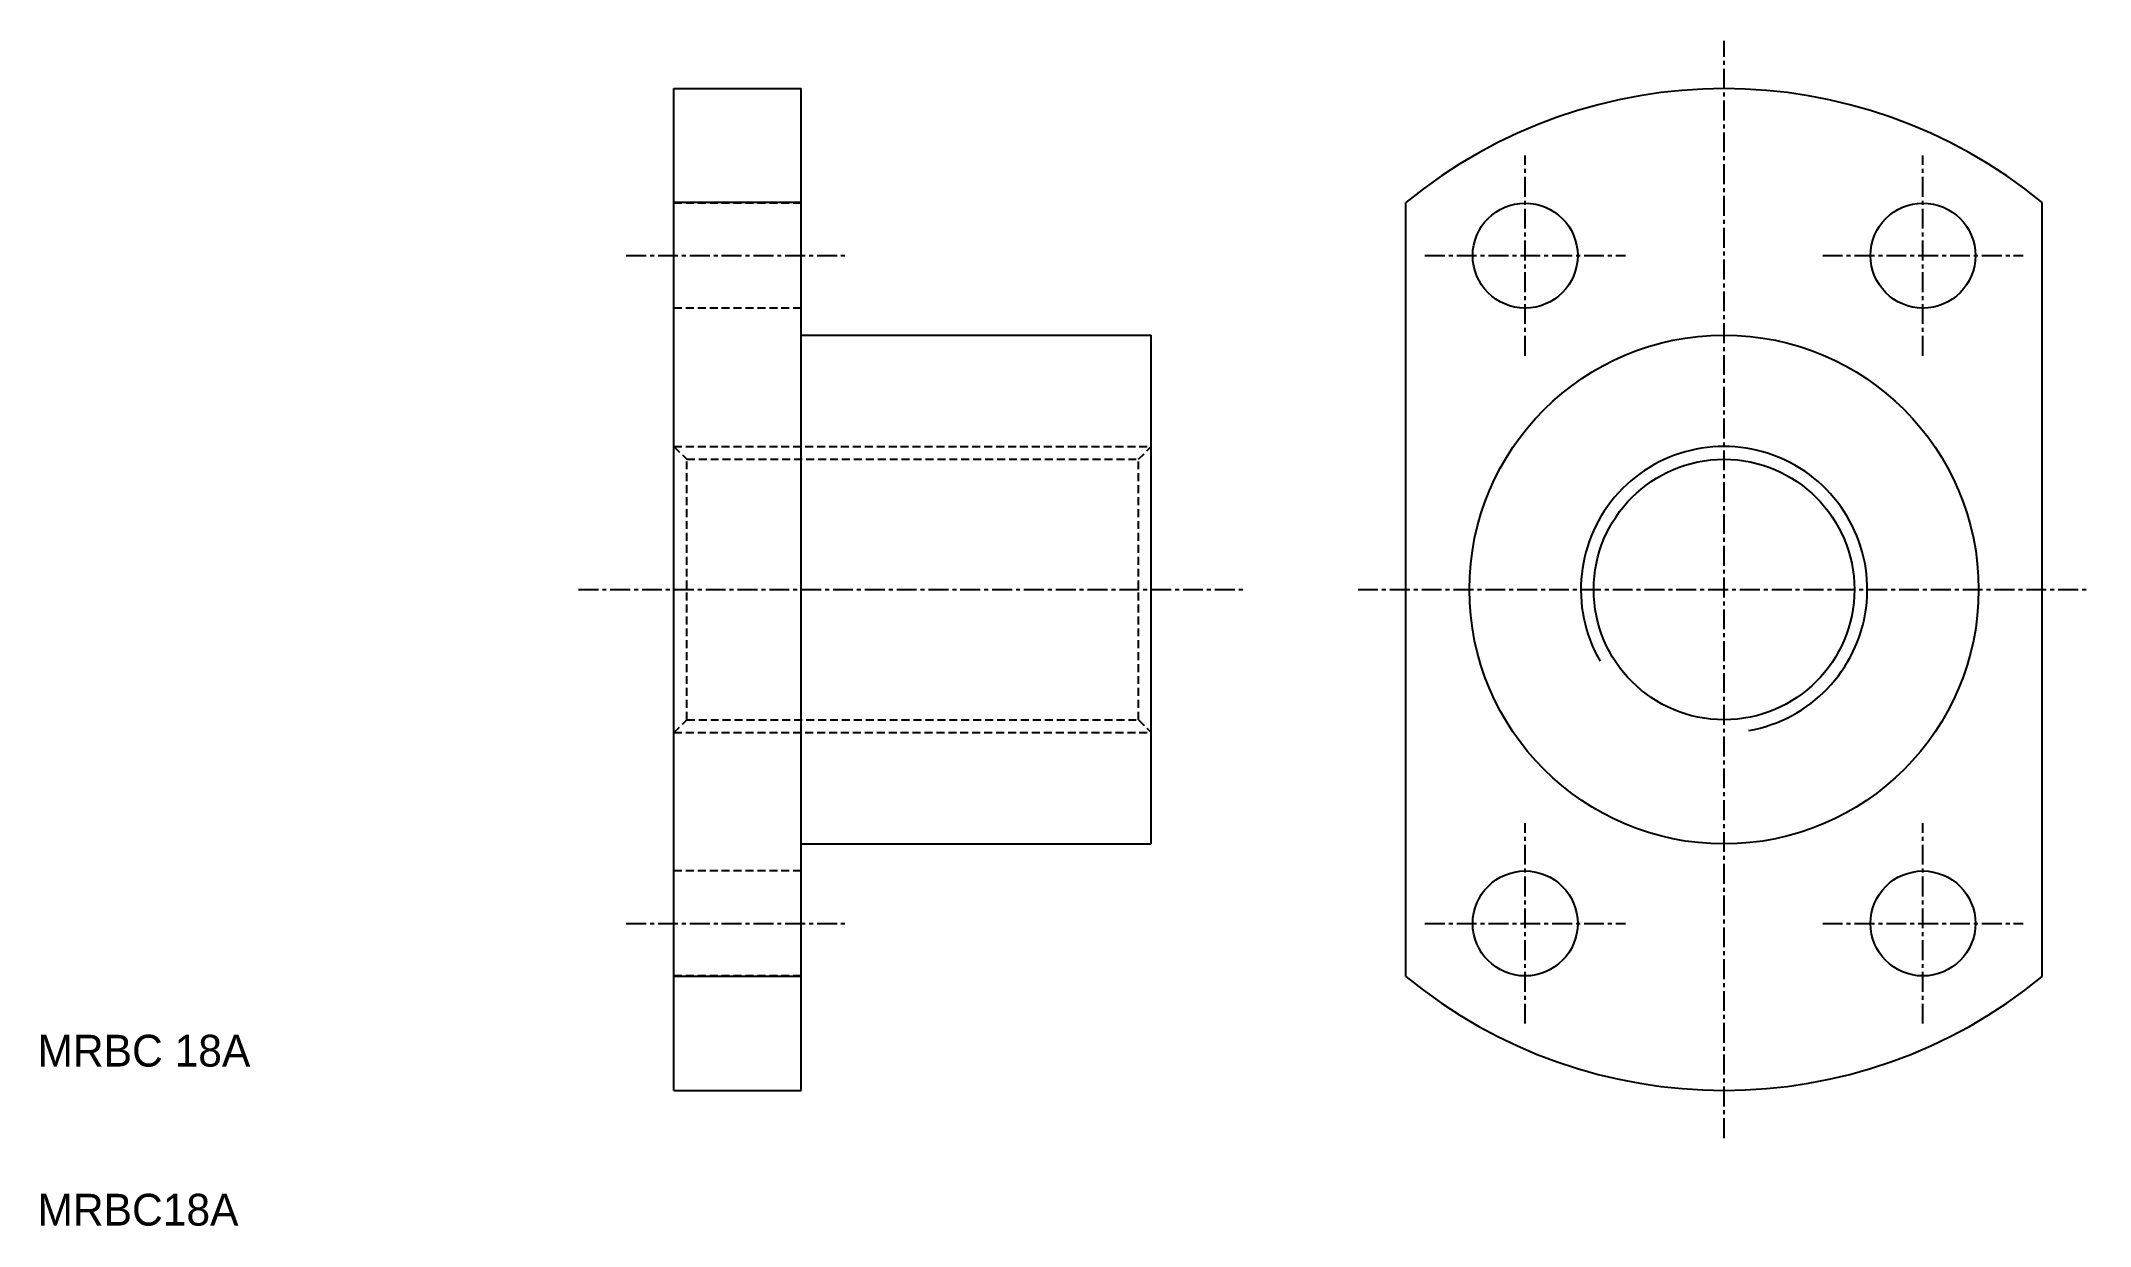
# Model space of a CAD drawing. Extents: x 10 to 139, y 10 to 85.
import ezdxf

# ---------------------------------------------------------------- set-up
doc = ezdxf.new("R2010")
doc.units = 0
doc.linetypes.add('CENTER', pattern=[2, 1.25, -0.25, 0.25, -0.25])
doc.linetypes.add('DASHED', pattern=[0.75, 0.5, -0.25])
doc.layers.get('0').update_dxf_attribs({"linetype": 'CONTINUOUS'})
doc.layers.add('CENTER', color=1, linetype='CENTER')

msp = doc.modelspace()

# ---------------------------------------------------------------- linework, layer by layer
at = {"color": 7, "linetype": 'CONTINUOUS'}
for p, q in [((50, 18.5), (50, 81.5)), ((50, 81.5), (58, 81.5)), ((58, 18.5), (58, 81.5)), ((58, 74.34), (50, 74.34)), ((96, 25.66), (96, 74.34)), ((136, 25.66), (136, 74.34)), ((58, 66), (80, 66)), ((80, 34), (80, 66)), ((58, 34), (80, 34)), ((58, 25.66), (50, 25.66)), ((50, 18.5), (58, 18.5))]:
    msp.add_line(p, q, dxfattribs=at)
at = {"color": 3, "linetype": 'DASHED'}
for p, q in [((58, 74.3), (50, 74.3)), ((58, 67.7), (50, 67.7)), ((50, 59), (80, 59)), ((50, 59), (50.81, 58.19)), ((50.81, 41.81), (50.81, 58.19)), ((50.81, 58.19), (79.19, 58.19)), ((79.19, 58.19), (80, 59)), ((79.19, 41.81), (79.19, 58.19)), ((50, 41), (50.81, 41.81)), ((50.81, 41.81), (79.19, 41.81)), ((79.19, 41.81), (80, 41)), ((50, 41), (80, 41)), ((58, 32.3), (50, 32.3)), ((58, 25.7), (50, 25.7))]:
    msp.add_line(p, q, dxfattribs=at)
at = {"color": 7, "linetype": 'CONTINUOUS'}
for centre, radius in [((103.5, 71), 3.3), ((128.5, 71), 3.3), ((116, 50), 16), ((116, 50), 8.19), ((103.5, 29), 3.3), ((128.5, 29), 3.3)]:
    msp.add_circle(centre, radius, dxfattribs=at)
for start, end in [(50.5859, 129.4141), (230.5859, 309.4141)]:
    msp.add_arc((116, 50), 31.5, start, end, dxfattribs=at)
at = {"color": 3, "linetype": 'CONTINUOUS'}
msp.add_arc((116, 50), 9, 280, 210, dxfattribs=at)
at = {"layer": 'CENTER', "color": 1, "linetype": 'CENTER'}
for p, q in [((116, 15.5), (116, 84.5)), ((103.5, 64.7), (103.5, 77.3)), ((128.5, 64.7), (128.5, 77.3)), ((47, 71), (61, 71)), ((97.2, 71), (109.8, 71)), ((122.2, 71), (134.8, 71)), ((44, 50), (86, 50)), ((93, 50), (139, 50)), ((103.5, 22.7), (103.5, 35.3)), ((128.5, 22.7), (128.5, 35.3)), ((47, 29), (61, 29)), ((97.2, 29), (109.8, 29)), ((122.2, 29), (134.8, 29))]:
    msp.add_line(p, q, dxfattribs=at)

# ---------------------------------------------------------------- texts
at = {"color": 7, "linetype": 'CONTINUOUS'}
for s, p in [('MRBC 18A', (10, 20)), ('MRBC18A', (10, 10))]:
    msp.add_text(s, height=2, dxfattribs=at).set_placement(p)

doc.saveas('drawing.dxf')
